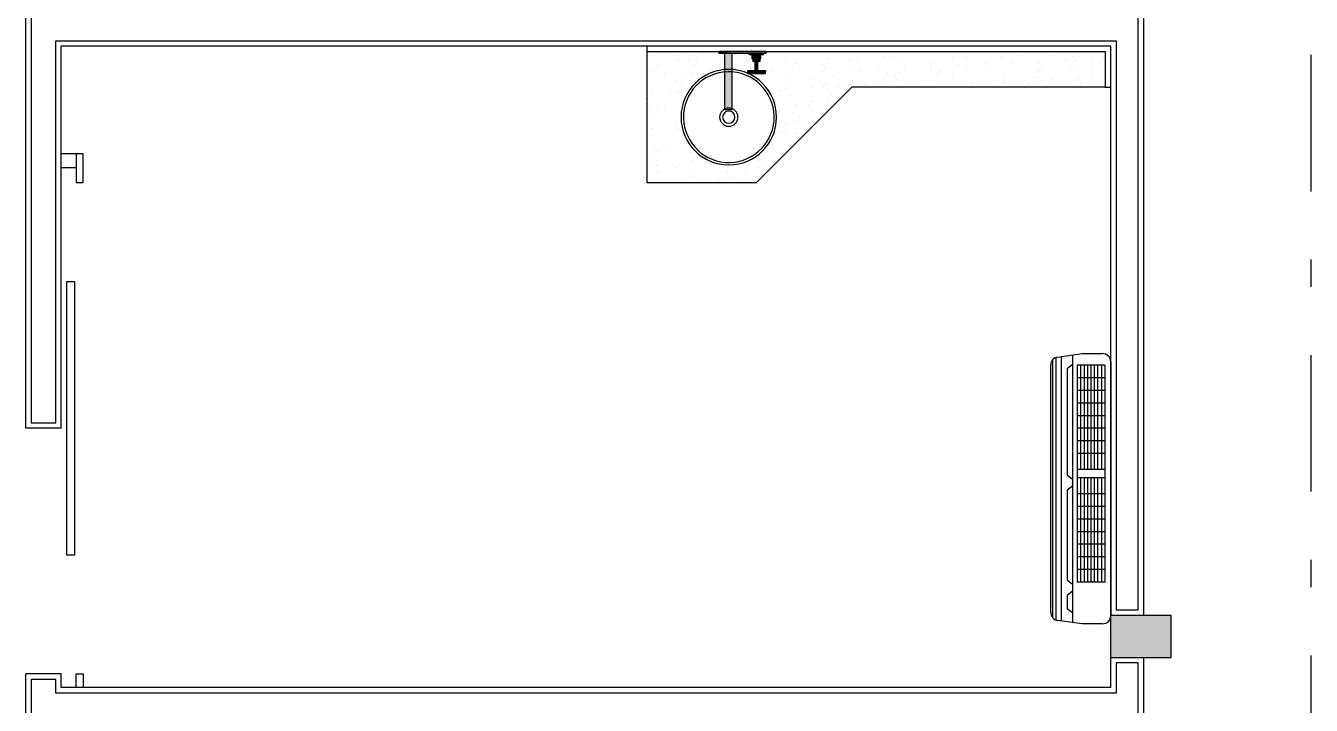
# Model space of a CAD drawing. Header units: millimetres. Extents: x 2317 to 2736, y 1295 to 1343.
# Drawn here: x 2624.183 to 2628.895, y 1315.527 to 1318.017 of the extents above; entities that cross this region are included whole.
import ezdxf

# ---------------------------------------------------------------- set-up
doc = ezdxf.new("R2010")
doc.units = ezdxf.units.MM
doc.linetypes.add('CONTINU', pattern=[0])
doc.linetypes.add('DASHDOT', pattern=[1, 0.5, -0.25, 0, -0.25])
doc.layers.add('ARQUITETONICO', color=8, linetype='Continuous')

msp = doc.modelspace()

# ---------------------------------------------------------------- hatches: boundary and pattern name
at = {"layer": 'ARQUITETONICO'}
h = msp.add_hatch(color=256, dxfattribs=at)
h.dxf.hatch_style = 1
h.paths.add_polyline_path([(2626.7247, 1317.922), (2626.7587, 1317.922), (2626.7587, 1317.9155), (2626.7247, 1317.9155)])
h = msp.add_hatch(color=256, dxfattribs=at)
h.dxf.hatch_style = 1
h.paths.add_polyline_path([(2626.7456, 1317.9155), (2626.7718, 1317.9155), (2626.7718, 1317.7098), (2626.7587, 1317.7092), (2626.7456, 1317.7098)])
h = msp.add_hatch(color=256, dxfattribs=at)
h.dxf.hatch_style = 1
h.paths.add_polyline_path([(2626.7587, 1317.922), (2626.8956, 1317.922), (2626.8955, 1317.9155), (2626.7587, 1317.9155)])
h = msp.add_hatch(color=256, dxfattribs=at)
h.dxf.hatch_style = 1
h.paths.add_polyline_path([(2626.8356, 1317.9155), (2626.8876, 1317.9155), (2626.8876, 1317.9103), (2626.8356, 1317.9103)])
h = msp.add_hatch(color=256, dxfattribs=at)
h.dxf.hatch_style = 1
h.paths.add_polyline_path([(2626.8454, 1317.9103), (2626.8778, 1317.9103), (2626.8778, 1317.8956), (2626.8454, 1317.8956)])
h = msp.add_hatch(color=256, dxfattribs=at)
h.dxf.hatch_style = 1
h.paths.add_polyline_path([(2626.8487, 1317.8956), (2626.8745, 1317.8956), (2626.8745, 1317.8857), (2626.8487, 1317.8857)])
h = msp.add_hatch(color=256, dxfattribs=at)
h.dxf.hatch_style = 1
h.paths.add_polyline_path([(2626.8564, 1317.8857), (2626.8667, 1317.8857), (2626.8667, 1317.8517), (2626.8564, 1317.8517)])
h = msp.add_hatch(color=256, dxfattribs=at)
h.dxf.hatch_style = 1
h.paths.add_polyline_path([(2626.8292, 1317.8517), (2626.8556, 1317.8517), (2626.8558, 1317.8408), (2626.8294, 1317.8408)])
h = msp.add_hatch(color=256, dxfattribs=at)
h.dxf.hatch_style = 1
h.paths.add_polyline_path([(2626.8561, 1317.8517), (2626.8671, 1317.8517), (2626.8669, 1317.8408), (2626.8563, 1317.8408)])
h = msp.add_hatch(color=256, dxfattribs=at)
h.dxf.hatch_style = 1
h.paths.add_polyline_path([(2626.8676, 1317.8517), (2626.894, 1317.8517), (2626.8938, 1317.8408), (2626.8674, 1317.8408)])
h = msp.add_hatch(color=256, dxfattribs=at)
h.dxf.hatch_style = 1
h.paths.add_polyline_path([(2628.381, 1315.857), (2628.16, 1315.857), (2628.16, 1315.702), (2628.381, 1315.702)])

# ---------------------------------------------------------------- linework, layer by layer
at = {"layer": 'ARQUITETONICO', "linetype": 'DASHDOT'}
msp.add_line((2628.895, 1308.61), (2628.895, 1322.855), dxfattribs=at)
msp.add_line((2628.895, 1308.61), (2628.895, 1322.855), dxfattribs=at)
at = {"layer": 'ARQUITETONICO'}
for p, q in [((2628.281, 1315.857), (2628.281, 1319.658)), ((2628.261, 1315.877), (2628.261, 1319.638)), ((2624.183, 1316.542), (2624.183, 1319.522)), ((2624.203, 1319.502), (2624.203, 1316.562)), ((2624.293, 1316.562), (2624.293, 1317.962)), ((2624.293, 1317.962), (2628.18, 1317.962)), ((2628.18, 1317.962), (2628.18, 1315.877)), ((2628.16, 1317.942), (2624.313, 1317.942)), ((2624.313, 1316.542), (2624.313, 1317.942)), ((2626.46, 1317.942), (2626.46, 1317.922)), ((2626.46, 1317.922), (2626.46, 1317.442)), ((2626.46, 1317.922), (2628.14, 1317.922)), ((2626.472, 1317.9089), (2626.472, 1317.9089)), ((2626.5699, 1317.9121), (2626.5699, 1317.9121)), ((2626.6257, 1317.9132), (2626.6257, 1317.9132)), ((2626.6677, 1317.9153), (2626.6677, 1317.9153)), ((2626.7656, 1317.9185), (2626.7656, 1317.9185)), ((2626.8354, 1317.9179), (2626.8354, 1317.9179)), ((2626.8635, 1317.9217), (2626.8635, 1317.9217)), ((2627.1349, 1317.9191), (2627.1349, 1317.9191)), ((2627.2294, 1317.9216), (2627.2294, 1317.9216)), ((2627.3265, 1317.9026), (2627.3265, 1317.9026)), ((2627.3637, 1317.9007), (2627.3637, 1317.9007)), ((2627.5788, 1317.9003), (2627.5788, 1317.9003)), ((2627.6303, 1317.9036), (2627.6303, 1317.9036)), ((2627.7578, 1317.9045), (2627.7578, 1317.9045)), ((2627.7679, 1317.9053), (2627.7679, 1317.9053)), ((2627.8356, 1317.9085), (2627.8356, 1317.9085)), ((2627.9542, 1317.9072), (2627.9542, 1317.9072)), ((2628.0211, 1317.9027), (2628.0211, 1317.9027)), ((2628.1347, 1317.9029), (2628.1347, 1317.9029)), ((2628.1395, 1317.9095), (2628.1395, 1317.9095)), ((2628.14, 1317.922), (2628.14, 1317.7917)), ((2628.16, 1315.592), (2628.16, 1317.942)), ((2626.4985, 1317.8721), (2626.4985, 1317.8721)), ((2626.5755, 1317.8932), (2626.5755, 1317.8932)), ((2626.6121, 1317.8918), (2626.6121, 1317.8918)), ((2626.6331, 1317.8751), (2626.6331, 1317.8751)), ((2626.6417, 1317.8845), (2626.6417, 1317.8845)), ((2626.6902, 1317.8557), (2626.6902, 1317.8557)), ((2626.71, 1317.871), (2626.71, 1317.871)), ((2626.8174, 1317.8967), (2626.8174, 1317.8967)), ((2626.828, 1317.8864), (2626.828, 1317.8864)), ((2626.8388, 1317.8914), (2626.8388, 1317.8914)), ((2626.9161, 1317.8531), (2626.9161, 1317.8531)), ((2626.9696, 1317.897), (2626.9696, 1317.897)), ((2626.994, 1317.8566), (2626.994, 1317.8566)), ((2627.0077, 1317.8781), (2627.0077, 1317.8781)), ((2627.0085, 1317.882), (2627.0085, 1317.882)), ((2627.014, 1317.8563), (2627.014, 1317.8563)), ((2627.0171, 1317.8914), (2627.0171, 1317.8914)), ((2627.1041, 1317.8748), (2627.1041, 1317.8748)), ((2627.1119, 1317.8595), (2627.1119, 1317.8595)), ((2627.1212, 1317.8977), (2627.1212, 1317.8977)), ((2627.1993, 1317.8616), (2627.1993, 1317.8616)), ((2627.2034, 1317.8934), (2627.2034, 1317.8934)), ((2627.2097, 1317.8627), (2627.2097, 1317.8627)), ((2627.2329, 1317.8952), (2627.2329, 1317.8952)), ((2627.2384, 1317.8539), (2627.2384, 1317.8539)), ((2627.3076, 1317.8659), (2627.3076, 1317.8659)), ((2627.3839, 1317.889), (2627.3839, 1317.889)), ((2627.3925, 1317.8983), (2627.3925, 1317.8983)), ((2627.4055, 1317.8691), (2627.4055, 1317.8691)), ((2627.4982, 1317.8786), (2627.4982, 1317.8786)), ((2627.5031, 1317.8625), (2627.5031, 1317.8625)), ((2627.5034, 1317.8723), (2627.5034, 1317.8723)), ((2627.5168, 1317.884), (2627.5168, 1317.884)), ((2627.6013, 1317.8755), (2627.6013, 1317.8755)), ((2627.627, 1317.899), (2627.627, 1317.899)), ((2627.6325, 1317.8577), (2627.6325, 1317.8577)), ((2627.6991, 1317.8787), (2627.6991, 1317.8787)), ((2627.7084, 1317.8675), (2627.7084, 1317.8675)), ((2627.7593, 1317.8959), (2627.7593, 1317.8959)), ((2627.797, 1317.8819), (2627.797, 1317.8819)), ((2627.8923, 1317.8823), (2627.8923, 1317.8823)), ((2627.8949, 1317.8851), (2627.8949, 1317.8851)), ((2627.8957, 1317.8559), (2627.8957, 1317.8559)), ((2627.9079, 1317.8567), (2627.9079, 1317.8567)), ((2627.9928, 1317.8883), (2627.9928, 1317.8883)), ((2628.0123, 1317.8685), (2628.0123, 1317.8685)), ((2628.0259, 1317.8899), (2628.0259, 1317.8899)), ((2628.0265, 1317.8614), (2628.0265, 1317.8614)), ((2628.0907, 1317.8915), (2628.0907, 1317.8915)), ((2628.0942, 1317.8587), (2628.0942, 1317.8587)), ((2626.4849, 1317.8507), (2626.4849, 1317.8507)), ((2626.5246, 1317.8403), (2626.5246, 1317.8403)), ((2626.563, 1317.8146), (2626.563, 1317.8146)), ((2626.5846, 1317.8242), (2626.5846, 1317.8242)), ((2626.5926, 1317.8309), (2626.5926, 1317.8309)), ((2626.6224, 1317.8435), (2626.6224, 1317.8435)), ((2626.8182, 1317.8499), (2626.8182, 1317.8499)), ((2626.8443, 1317.8501), (2626.8443, 1317.8501)), ((2626.8805, 1317.837), (2626.8805, 1317.837)), ((2626.968, 1317.8378), (2626.968, 1317.8378)), ((2626.9787, 1317.828), (2626.9787, 1317.828)), ((2627.0721, 1317.8205), (2627.0721, 1317.8205)), ((2627.1076, 1317.8484), (2627.1076, 1317.8484)), ((2627.113, 1317.8071), (2627.113, 1317.8071)), ((2627.1485, 1317.8334), (2627.1485, 1317.8334)), ((2627.1571, 1317.8428), (2627.1571, 1317.8428)), ((2627.3434, 1317.8448), (2627.3434, 1317.8448)), ((2627.3728, 1317.8317), (2627.3728, 1317.8317)), ((2627.3759, 1317.8215), (2627.3759, 1317.8215)), ((2627.3763, 1317.8053), (2627.3763, 1317.8053)), ((2627.3896, 1317.8429), (2627.3896, 1317.8429)), ((2627.5017, 1317.8521), (2627.5017, 1317.8521)), ((2627.5071, 1317.8108), (2627.5071, 1317.8108)), ((2627.5239, 1317.8404), (2627.5239, 1317.8404)), ((2627.5325, 1317.8497), (2627.5325, 1317.8497)), ((2627.5536, 1317.8069), (2627.5536, 1317.8069)), ((2627.5812, 1317.8265), (2627.5812, 1317.8265)), ((2627.6515, 1317.8101), (2627.6515, 1317.8101)), ((2627.7188, 1317.8517), (2627.7188, 1317.8517)), ((2627.7494, 1317.8133), (2627.7494, 1317.8133)), ((2627.7669, 1317.8355), (2627.7669, 1317.8355)), ((2627.7704, 1317.8091), (2627.7704, 1317.8091)), ((2627.7715, 1317.8078), (2627.7715, 1317.8078)), ((2627.8473, 1317.8165), (2627.8473, 1317.8165)), ((2627.885, 1317.8274), (2627.885, 1317.8274)), ((2627.8987, 1317.8489), (2627.8987, 1317.8489)), ((2627.8993, 1317.8473), (2627.8993, 1317.8473)), ((2627.9012, 1317.8146), (2627.9012, 1317.8146)), ((2627.9452, 1317.8197), (2627.9452, 1317.8197)), ((2628.043, 1317.8229), (2628.043, 1317.8229)), ((2628.0479, 1317.8081), (2628.0479, 1317.8081)), ((2628.0903, 1317.8324), (2628.0903, 1317.8324)), ((2626.4769, 1317.7717), (2626.4769, 1317.7717)), ((2626.5377, 1317.771), (2626.5377, 1317.771)), ((2626.5463, 1317.7803), (2626.5463, 1317.7803)), ((2626.5748, 1317.7749), (2626.5748, 1317.7749)), ((2626.5881, 1317.7978), (2626.5881, 1317.7978)), ((2626.8614, 1317.442), (2627.2111, 1317.7917)), ((2626.9131, 1317.7779), (2626.9131, 1317.7779)), ((2626.9217, 1317.7873), (2626.9217, 1317.7873)), ((2626.9449, 1317.7795), (2626.9449, 1317.7795)), ((2626.9663, 1317.7877), (2626.9663, 1317.7877)), ((2626.9822, 1317.8015), (2626.9822, 1317.8015)), ((2626.9876, 1317.7602), (2626.9876, 1317.7602)), ((2627.0642, 1317.7909), (2627.0642, 1317.7909)), ((2627.108, 1317.7892), (2627.108, 1317.7892)), ((2627.1352, 1317.7609), (2627.1352, 1317.7609)), ((2627.1621, 1317.7941), (2627.1621, 1317.7941)), ((2628.14, 1317.7917), (2627.2111, 1317.7917)), ((2627.26, 1317.7973), (2627.26, 1317.7973)), ((2627.2624, 1317.8019), (2627.2624, 1317.8019)), ((2627.2971, 1317.7942), (2627.2971, 1317.7942)), ((2627.3579, 1317.8005), (2627.3579, 1317.8005)), ((2627.4558, 1317.8037), (2627.4558, 1317.8037)), ((2627.4834, 1317.7962), (2627.4834, 1317.7962)), ((2627.6639, 1317.7918), (2627.6639, 1317.7918)), ((2627.6725, 1317.8012), (2627.6725, 1317.8012)), ((2627.8588, 1317.8031), (2627.8588, 1317.8031)), ((2628.0356, 1317.7924), (2628.0356, 1317.7924)), ((2628.0393, 1317.7987), (2628.0393, 1317.7987)), ((2628.14, 1317.7917), (2628.16, 1317.7917)), ((2626.4628, 1317.7509), (2626.4628, 1317.7509)), ((2626.4972, 1317.7268), (2626.4972, 1317.7268)), ((2626.4988, 1317.7139), (2626.4988, 1317.7139)), ((2626.5936, 1317.7565), (2626.5936, 1317.7565)), ((2627.0079, 1317.7199), (2627.0079, 1317.7199)), ((2627.0133, 1317.7264), (2627.0133, 1317.7264)), ((2627.0531, 1317.7293), (2627.0531, 1317.7293)), ((2627.0617, 1317.7387), (2627.0617, 1317.7387)), ((2627.1112, 1317.7296), (2627.1112, 1317.7296)), ((2627.1215, 1317.7395), (2627.1215, 1317.7395)), ((2627.1221, 1317.7381), (2627.1221, 1317.7381)), ((2627.1256, 1317.7116), (2627.1256, 1317.7116)), ((2626.4682, 1317.7096), (2626.4682, 1317.7096)), ((2626.4852, 1317.6925), (2626.4852, 1317.6925)), ((2626.5239, 1317.7104), (2626.5239, 1317.7104)), ((2626.9943, 1317.6984), (2626.9943, 1317.6984)), ((2626.9967, 1317.6912), (2626.9967, 1317.6912)), ((2627.0002, 1317.6648), (2627.0002, 1317.6648)), ((2627.0126, 1317.6851), (2627.0126, 1317.6851)), ((2626.4773, 1317.6406), (2626.4773, 1317.6406)), ((2626.4786, 1317.6387), (2626.4786, 1317.6387)), ((2626.5633, 1317.6564), (2626.5633, 1317.6564)), ((2626.5765, 1317.6419), (2626.5765, 1317.6419)), ((2626.5823, 1317.6183), (2626.5823, 1317.6183)), ((2626.5909, 1317.6276), (2626.5909, 1317.6276)), ((2626.9452, 1317.6213), (2626.9452, 1317.6213)), ((2626.9577, 1317.6252), (2626.9577, 1317.6252)), ((2626.9663, 1317.6346), (2626.9663, 1317.6346)), ((2626.968, 1317.6547), (2626.968, 1317.6547)), ((2627.0056, 1317.6235), (2627.0056, 1317.6235)), ((2627.0659, 1317.6579), (2627.0659, 1317.6579)), ((2627.0724, 1317.6623), (2627.0724, 1317.6623)), ((2626.4808, 1317.6142), (2626.4808, 1317.6142)), ((2626.4862, 1317.5729), (2626.4862, 1317.5729)), ((2626.5289, 1317.5732), (2626.5289, 1317.5732)), ((2626.5418, 1317.5741), (2626.5418, 1317.5741)), ((2626.6127, 1317.5754), (2626.6127, 1317.5754)), ((2626.9172, 1317.581), (2626.9172, 1317.581)), ((2626.9204, 1317.586), (2626.9204, 1317.586)), ((2624.393, 1317.547), (2624.313, 1317.547)), ((2624.368, 1317.547), (2624.368, 1317.442)), ((2624.393, 1317.442), (2624.393, 1317.547)), ((2626.4855, 1317.5343), (2626.4855, 1317.5343)), ((2626.4955, 1317.5235), (2626.4955, 1317.5235)), ((2626.4991, 1317.5558), (2626.4991, 1317.5558)), ((2626.6206, 1317.5507), (2626.6206, 1317.5507)), ((2626.6241, 1317.5243), (2626.6241, 1317.5243)), ((2626.8709, 1317.5304), (2626.8709, 1317.5304)), ((2624.313, 1317.497), (2624.368, 1317.497)), ((2626.478, 1317.5087), (2626.478, 1317.5087)), ((2626.4869, 1317.5141), (2626.4869, 1317.5141)), ((2626.4953, 1317.5039), (2626.4953, 1317.5039)), ((2626.4988, 1317.4774), (2626.4988, 1317.4774)), ((2626.5635, 1317.4982), (2626.5635, 1317.4982)), ((2626.5759, 1317.5119), (2626.5759, 1317.5119)), ((2626.6296, 1317.483), (2626.6296, 1317.483)), ((2626.6738, 1317.5151), (2626.6738, 1317.5151)), ((2626.7538, 1317.4796), (2626.7538, 1317.4796)), ((2626.8218, 1317.4769), (2626.8218, 1317.4769)), ((2626.8623, 1317.5211), (2626.8623, 1317.5211)), ((2626.8674, 1317.4992), (2626.8674, 1317.4992)), ((2626.8695, 1317.5215), (2626.8695, 1317.5215)), ((2626.881, 1317.5206), (2626.881, 1317.5206)), ((2626.8894, 1317.5076), (2626.8894, 1317.5076)), ((2626.8928, 1317.4812), (2626.8928, 1317.4812)), ((2624.368, 1317.442), (2624.393, 1317.442)), ((2626.46, 1317.442), (2626.8614, 1317.442)), ((2626.6269, 1317.4655), (2626.6269, 1317.4655)), ((2626.6285, 1317.4434), (2626.6285, 1317.4434)), ((2626.6355, 1317.4749), (2626.6355, 1317.4749)), ((2626.7263, 1317.4466), (2626.7263, 1317.4466)), ((2626.7402, 1317.4582), (2626.7402, 1317.4582)), ((2626.764, 1317.4608), (2626.764, 1317.4608)), ((2626.8242, 1317.4498), (2626.8242, 1317.4498)), ((2624.333, 1317.0788), (2624.333, 1316.0788)), ((2624.363, 1317.0788), (2624.333, 1317.0788)), ((2624.363, 1316.0788), (2624.363, 1317.0788)), ((2624.313, 1316.542), (2624.183, 1316.542)), ((2624.203, 1316.562), (2624.293, 1316.562)), ((2624.333, 1316.0788), (2624.363, 1316.0788)), ((2628.18, 1315.877), (2628.261, 1315.877)), ((2628.16, 1315.857), (2628.381, 1315.857)), ((2628.381, 1315.702), (2628.381, 1315.857)), ((2628.16, 1315.702), (2628.381, 1315.702)), ((2628.281, 1314.693), (2628.281, 1315.702)), ((2624.183, 1315.412), (2624.183, 1315.642)), ((2624.313, 1315.642), (2624.183, 1315.642)), ((2624.313, 1315.592), (2624.313, 1315.642)), ((2624.368, 1315.592), (2624.368, 1315.642)), ((2624.368, 1315.642), (2624.393, 1315.642)), ((2624.393, 1315.642), (2624.393, 1315.592)), ((2628.261, 1315.682), (2628.18, 1315.682)), ((2628.18, 1315.682), (2628.18, 1315.572)), ((2628.261, 1314.673), (2628.261, 1315.682)), ((2624.293, 1315.622), (2624.203, 1315.622)), ((2624.203, 1315.622), (2624.203, 1315.432)), ((2624.293, 1315.572), (2624.293, 1315.622)), ((2628.16, 1315.592), (2624.313, 1315.592)), ((2628.18, 1315.572), (2624.293, 1315.572))]:
    msp.add_line(p, q, dxfattribs=at)
at = {"layer": 'ARQUITETONICO', "linetype": 'CONTINU'}
for p, q in [((2626.7247, 1317.9155), (2626.7247, 1317.922)), ((2626.8956, 1317.922), (2626.7247, 1317.922)), ((2626.8955, 1317.9155), (2626.7247, 1317.9155)), ((2626.7451, 1317.7098), (2626.7451, 1317.9155)), ((2626.7456, 1317.7098), (2626.7456, 1317.9155)), ((2626.7718, 1317.7098), (2626.7718, 1317.9155)), ((2626.7723, 1317.7098), (2626.7723, 1317.9155)), ((2626.8356, 1317.9103), (2626.8356, 1317.9155)), ((2626.8876, 1317.9103), (2626.8356, 1317.9103)), ((2626.8454, 1317.8956), (2626.8454, 1317.9103)), ((2626.8778, 1317.8956), (2626.8778, 1317.9103)), ((2626.8876, 1317.9103), (2626.8876, 1317.9155)), ((2626.8956, 1317.922), (2626.8955, 1317.9155)), ((2626.8778, 1317.8956), (2626.8454, 1317.8956)), ((2626.8487, 1317.8857), (2626.8487, 1317.8956)), ((2626.8745, 1317.8857), (2626.8487, 1317.8857)), ((2626.8564, 1317.8517), (2626.8564, 1317.8857)), ((2626.8667, 1317.8517), (2626.8667, 1317.8857)), ((2626.8745, 1317.8857), (2626.8745, 1317.8956)), ((2626.8556, 1317.8517), (2626.8292, 1317.8517)), ((2626.8294, 1317.8408), (2626.8292, 1317.8517)), ((2626.8938, 1317.8408), (2626.8294, 1317.8408)), ((2626.8558, 1317.8517), (2626.8556, 1317.8517)), ((2626.8558, 1317.8408), (2626.8556, 1317.8517)), ((2626.8561, 1317.8517), (2626.8558, 1317.8517)), ((2626.8671, 1317.8517), (2626.8561, 1317.8517)), ((2626.8561, 1317.8517), (2626.8561, 1317.8517)), ((2626.8561, 1317.8517), (2626.8561, 1317.8517)), ((2626.8563, 1317.8408), (2626.8561, 1317.8517)), ((2626.8671, 1317.8517), (2626.8669, 1317.8408)), ((2626.8674, 1317.8517), (2626.8671, 1317.8517)), ((2626.8671, 1317.8517), (2626.8671, 1317.8517)), ((2626.8671, 1317.8517), (2626.8671, 1317.8517)), ((2626.8676, 1317.8517), (2626.8674, 1317.8408)), ((2626.8676, 1317.8517), (2626.8674, 1317.8517)), ((2626.894, 1317.8517), (2626.8676, 1317.8517)), ((2626.894, 1317.8517), (2626.8938, 1317.8408)), ((2626.7452, 1317.7096), (2626.7451, 1317.7098)), ((2626.7456, 1317.7098), (2626.7451, 1317.7098)), ((2626.7453, 1317.7094), (2626.7452, 1317.7096)), ((2626.7456, 1317.7093), (2626.7453, 1317.7094)), ((2626.7456, 1317.7098), (2626.7456, 1317.7097)), ((2626.7587, 1317.7092), (2626.7456, 1317.7098)), ((2626.7456, 1317.7097), (2626.7456, 1317.7096)), ((2626.7456, 1317.7095), (2626.7456, 1317.7096)), ((2626.7456, 1317.7096), (2626.7456, 1317.7096)), ((2626.7456, 1317.7096), (2626.7456, 1317.7096)), ((2626.7456, 1317.7094), (2626.7456, 1317.7095)), ((2626.7456, 1317.7094), (2626.7456, 1317.7094)), ((2626.7456, 1317.7094), (2626.7456, 1317.7094)), ((2626.7456, 1317.7094), (2626.7456, 1317.7094)), ((2626.7456, 1317.7094), (2626.7456, 1317.7094)), ((2626.7456, 1317.7094), (2626.7456, 1317.7094)), ((2626.7456, 1317.7094), (2626.7456, 1317.7094)), ((2626.7456, 1317.7093), (2626.7456, 1317.7094)), ((2626.7587, 1317.7086), (2626.7456, 1317.7093)), ((2626.7456, 1317.7093), (2626.7456, 1317.7093)), ((2626.7456, 1317.7093), (2626.7456, 1317.7093)), ((2626.7456, 1317.7093), (2626.7456, 1317.7093)), ((2626.7718, 1317.7098), (2626.7587, 1317.7092)), ((2626.7718, 1317.7093), (2626.7587, 1317.7086)), ((2626.7587, 1317.7089), (2626.7587, 1317.7092)), ((2626.7587, 1317.7089), (2626.7587, 1317.7092)), ((2626.7587, 1317.7087), (2626.7587, 1317.7089)), ((2626.7587, 1317.7087), (2626.7587, 1317.7089)), ((2626.7587, 1317.7086), (2626.7587, 1317.7087)), ((2626.7587, 1317.7086), (2626.7587, 1317.7087)), ((2626.7723, 1317.7098), (2626.7718, 1317.7098)), ((2626.7718, 1317.7097), (2626.7718, 1317.7098)), ((2626.7718, 1317.7096), (2626.7718, 1317.7097)), ((2626.7718, 1317.7095), (2626.7718, 1317.7096)), ((2626.7718, 1317.7096), (2626.7718, 1317.7096)), ((2626.7718, 1317.7096), (2626.7718, 1317.7096)), ((2626.7718, 1317.7094), (2626.7718, 1317.7095)), ((2626.7718, 1317.7093), (2626.772, 1317.7094)), ((2626.7718, 1317.7094), (2626.7718, 1317.7094)), ((2626.7718, 1317.7094), (2626.7718, 1317.7094)), ((2626.7718, 1317.7094), (2626.7718, 1317.7094)), ((2626.7718, 1317.7094), (2626.7718, 1317.7094)), ((2626.7718, 1317.7094), (2626.7718, 1317.7094)), ((2626.7718, 1317.7094), (2626.7718, 1317.7094)), ((2626.7718, 1317.7094), (2626.7718, 1317.7093)), ((2626.7718, 1317.7093), (2626.7718, 1317.7093)), ((2626.7718, 1317.7093), (2626.7718, 1317.7093)), ((2626.772, 1317.7094), (2626.7722, 1317.7096)), ((2626.7722, 1317.7096), (2626.7723, 1317.7098))]:
    msp.add_line(p, q, dxfattribs=at)
at = {"layer": 'ARQUITETONICO', "ltscale": 0.5}
for p, q in [((2627.94, 1315.8674), (2627.94, 1316.7736)), ((2627.9459, 1316.7914), (2627.9459, 1315.8496)), ((2627.959, 1316.8015), (2627.959, 1315.8395)), ((2627.9648, 1316.8031), (2628.055, 1316.8155)), ((2627.9788, 1316.8051), (2627.9788, 1315.836)), ((2628.02, 1316.7755), (2627.9998, 1316.7601)), ((2628.02, 1316.8107), (2628.02, 1315.8303)), ((2628.1388, 1316.773), (2628.037, 1316.773)), ((2628.037, 1316.773), (2628.037, 1316.4955)), ((2628.0495, 1316.773), (2628.0495, 1316.3905)), ((2628.055, 1316.8155), (2628.13, 1316.8155)), ((2628.062, 1316.773), (2628.062, 1316.3905)), ((2628.0745, 1316.773), (2628.0745, 1316.3905)), ((2628.087, 1316.773), (2628.087, 1316.3905)), ((2628.0995, 1316.773), (2628.0995, 1316.3905)), ((2628.1116, 1316.773), (2628.1116, 1316.3905)), ((2628.1255, 1316.773), (2628.1255, 1316.3905)), ((2628.1388, 1316.773), (2628.1388, 1316.4955)), ((2628.16, 1316.7855), (2628.16, 1315.8555)), ((2627.9998, 1316.7601), (2627.9998, 1316.37)), ((2628.1388, 1316.7268), (2628.037, 1316.7268)), ((2628.1388, 1316.6805), (2628.037, 1316.6805)), ((2628.1388, 1316.6343), (2628.037, 1316.6343)), ((2628.1388, 1316.588), (2628.037, 1316.588)), ((2628.1388, 1316.5418), (2628.037, 1316.5418)), ((2628.037, 1316.4955), (2628.037, 1315.978)), ((2628.1388, 1316.4955), (2628.037, 1316.4955)), ((2628.1388, 1316.4955), (2628.1388, 1315.978)), ((2628.1388, 1316.4493), (2628.037, 1316.4493)), ((2628.02, 1316.3546), (2627.9998, 1316.37)), ((2628.1388, 1316.3905), (2628.037, 1316.3905)), ((2628.1388, 1316.3605), (2628.037, 1316.3605)), ((2628.0495, 1316.3605), (2628.0495, 1315.978)), ((2628.062, 1316.3605), (2628.062, 1315.978)), ((2628.0745, 1316.3605), (2628.0745, 1315.978)), ((2628.087, 1316.3605), (2628.087, 1315.978)), ((2628.0995, 1316.3605), (2628.0995, 1315.978)), ((2628.1116, 1316.3605), (2628.1116, 1315.978)), ((2628.1255, 1316.3605), (2628.1255, 1315.978)), ((2628.02, 1316.3301), (2627.9998, 1316.3146)), ((2627.9998, 1316.3146), (2627.9998, 1315.9855)), ((2628.1388, 1316.3018), (2628.037, 1316.3018)), ((2628.1388, 1316.2555), (2628.037, 1316.2555)), ((2628.1388, 1316.2093), (2628.037, 1316.2093)), ((2628.1388, 1316.163), (2628.037, 1316.163)), ((2628.1388, 1316.1168), (2628.037, 1316.1168)), ((2628.1388, 1316.0705), (2628.037, 1316.0705)), ((2628.1388, 1316.0243), (2628.037, 1316.0243)), ((2628.02, 1315.9701), (2627.9998, 1315.9855)), ((2628.1388, 1315.978), (2628.037, 1315.978)), ((2628.02, 1315.9449), (2627.9998, 1315.9295)), ((2627.9998, 1315.9295), (2627.9998, 1315.881)), ((2628.02, 1315.8655), (2627.9998, 1315.881)), ((2628.055, 1315.8255), (2627.9648, 1315.8379)), ((2628.13, 1315.8255), (2628.055, 1315.8255))]:
    msp.add_line(p, q, dxfattribs=at)
at = {"layer": 'ARQUITETONICO'}
for radius, start, end in [(0.175, 0, 180), (0.1662, 175.6056, 175.459), (0.0335, 0, 180), (0.175, 180, 0), (0.0335, 180, 0), (0.0225, 0, 180), (0.0225, 180, 0)]:
    msp.add_arc((2626.76, 1317.682), radius, start, end, dxfattribs=at)
at = {"layer": 'ARQUITETONICO', "ltscale": 0.5}
for centre, start, end in [((2627.97, 1316.7736), 100, 180), ((2628.13, 1316.7855), 0, 90), ((2627.97, 1315.8674), 180, 260), ((2628.13, 1315.8555), 270, 360)]:
    msp.add_arc(centre, 0.03, start, end, dxfattribs=at)

doc.saveas('drawing.dxf')
